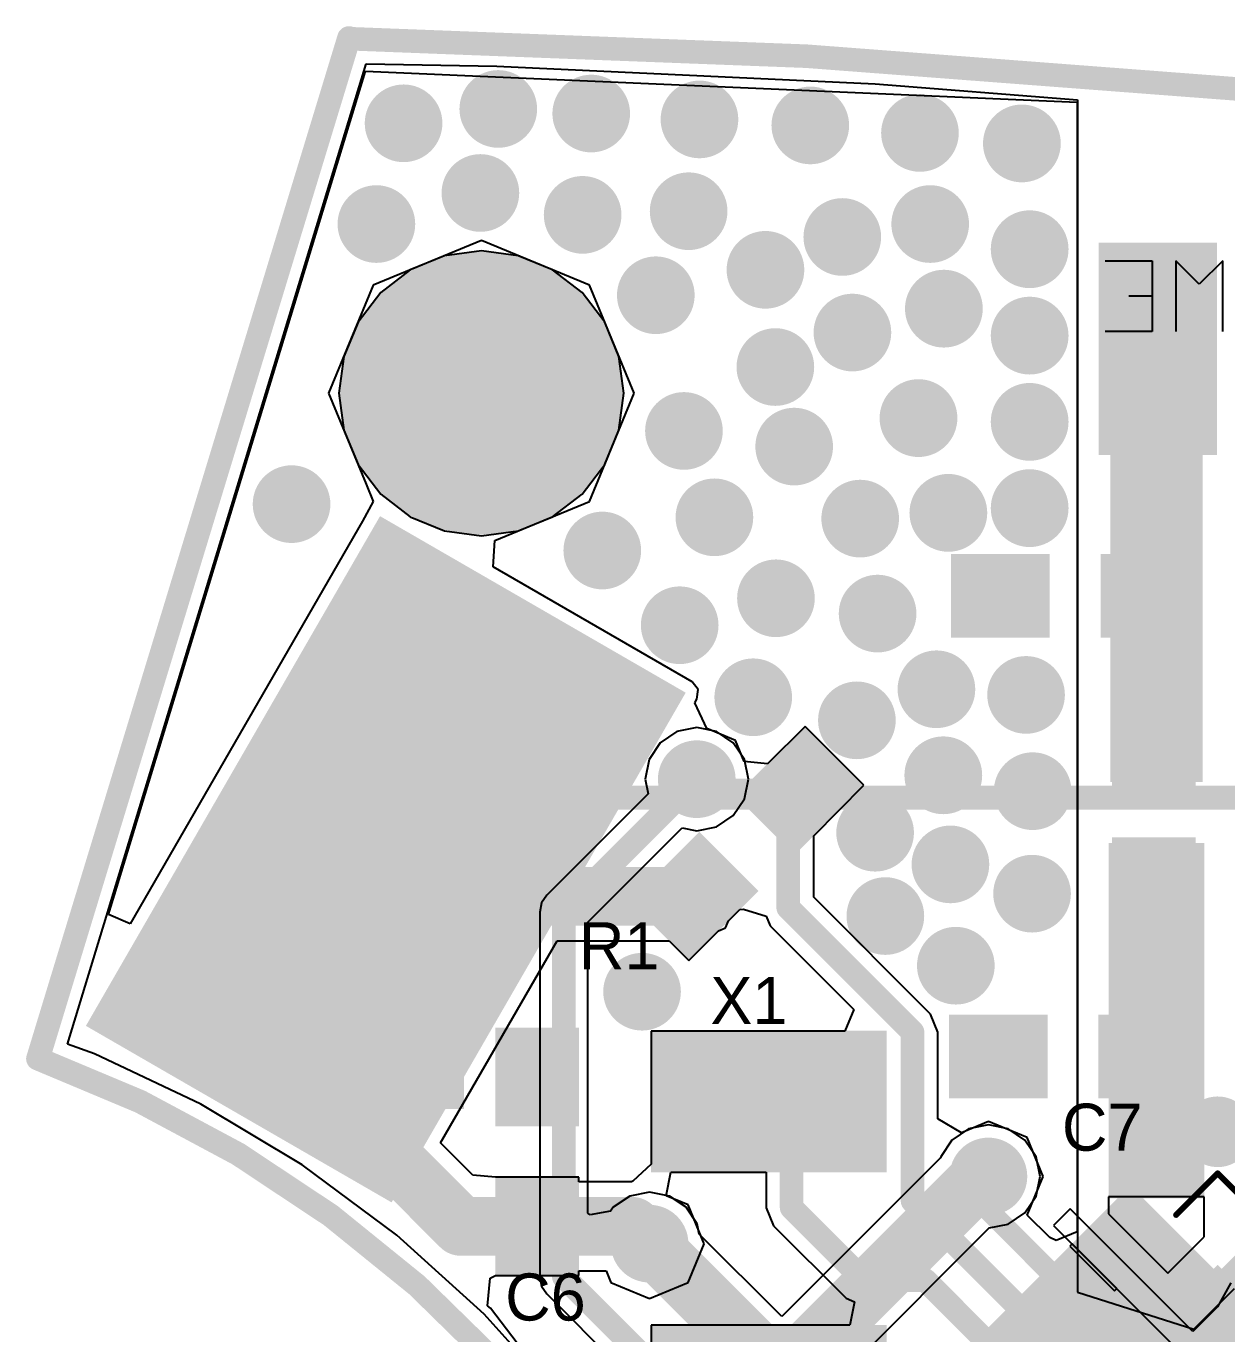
# Model space of a CAD drawing. Header units: millimetres. Extents: x 62 to 98, y 34 to 139.
# Drawn here: x 64.09 to 74.29, y 52.58 to 63.69 of the extents above; entities that cross this region are included whole.
import ezdxf

# ---------------------------------------------------------------- set-up
doc = ezdxf.new("R2010")
doc.units = ezdxf.units.MM
for name, color, linetype in [('BottomLayer', 5, 'Continuous'), ('BottomOverlay', 54, 'Continuous'), ('BottomSolder', 6, 'Continuous'), ('KeepOutLayer', 6, 'Continuous'), ('Mechanical16', 56, 'Continuous'), ('MultiLayer', 9, 'Continuous'), ('TopLayer', 1, 'Continuous'), ('TopOverlay', 2, 'Continuous'), ('TopPaste', 8, 'Continuous'), ('TopSolder', 216, 'Continuous'), ('ViaHoleLayer', 16, 'Continuous')]:
    doc.layers.add(name, color=color, linetype=linetype)

# ---------------------------------------------------------------- blocks, each defined once
blk = doc.blocks.new('C_______CM7V_T1A_4')
at = {"layer": 'TopLayer'}
for points in [[(-1.75, -0.9), (-0.75, -0.9), (-1.75, 0.9), (-0.75, 0.9)], [(0.75, -0.9), (1.75, -0.9), (0.75, 0.9), (1.75, 0.9)]]:
    blk.add_solid(points, dxfattribs=at)
at = {"layer": 'TopPaste'}
for points in [[(-1.75, -0.9), (-0.75, -0.9), (-1.75, 0.9), (-0.75, 0.9)], [(0.75, -0.9), (1.75, -0.9), (0.75, 0.9), (1.75, 0.9)]]:
    blk.add_solid(points, dxfattribs=at)
at = {"layer": 'TopSolder'}
for points in [[(-1.852, -1.002), (-0.648, -1.002), (-1.852, 1.001), (-0.648, 1.001)], [(0.648, -1.002), (1.852, -1.002), (0.648, 1.001), (1.852, 1.001)]]:
    blk.add_solid(points, dxfattribs=at)
blk = doc.blocks.new('0402_5')
at = {"layer": 'TopLayer'}
for points in [[(-0.9525, -0.254), (-0.3175, -0.254), (-0.9525, 0.254), (-0.3175, 0.254)], [(0.3175, -0.254), (0.9525, -0.254), (0.3175, 0.254), (0.9525, 0.254)]]:
    blk.add_solid(points, dxfattribs=at)
at = {"layer": 'TopPaste'}
for points in [[(-0.9525, -0.254), (-0.3175, -0.254), (-0.9525, 0.254), (-0.3175, 0.254)], [(0.3175, -0.254), (0.9525, -0.254), (0.3175, 0.254), (0.9525, 0.254)]]:
    blk.add_solid(points, dxfattribs=at)
at = {"layer": 'TopSolder'}
for points in [[(-1.0541, -0.3556), (-0.2159, -0.3556), (-1.0541, 0.3556), (-0.2159, 0.3556)], [(0.2159, -0.3556), (1.0541, -0.3556), (0.2159, 0.3556), (1.0541, 0.3556)]]:
    blk.add_solid(points, dxfattribs=at)
blk = doc.blocks.new('0402_6')
at = {"layer": 'TopLayer'}
for points in [[(-0.9525, -0.254), (-0.3175, -0.254), (-0.9525, 0.254), (-0.3175, 0.254)], [(0.3175, -0.254), (0.9525, -0.254), (0.3175, 0.254), (0.9525, 0.254)]]:
    blk.add_solid(points, dxfattribs=at)
at = {"layer": 'TopPaste'}
for points in [[(-0.9525, -0.254), (-0.3175, -0.254), (-0.9525, 0.254), (-0.3175, 0.254)], [(0.3175, -0.254), (0.9525, -0.254), (0.3175, 0.254), (0.9525, 0.254)]]:
    blk.add_solid(points, dxfattribs=at)
at = {"layer": 'TopSolder'}
for points in [[(-1.0541, -0.3556), (-0.2159, -0.3556), (-1.0541, 0.3556), (-0.2159, 0.3556)], [(0.2159, -0.3556), (1.0541, -0.3556), (0.2159, 0.3556), (1.0541, 0.3556)]]:
    blk.add_solid(points, dxfattribs=at)
blk = doc.blocks.new('0402_9')
at = {"layer": 'TopLayer'}
for points in [[(-0.9525, -0.254), (-0.3175, -0.254), (-0.9525, 0.254), (-0.3175, 0.254)], [(0.3175, -0.254), (0.9525, -0.254), (0.3175, 0.254), (0.9525, 0.254)]]:
    blk.add_solid(points, dxfattribs=at)
at = {"layer": 'TopPaste'}
for points in [[(-0.9525, -0.254), (-0.3175, -0.254), (-0.9525, 0.254), (-0.3175, 0.254)], [(0.3175, -0.254), (0.9525, -0.254), (0.3175, 0.254), (0.9525, 0.254)]]:
    blk.add_solid(points, dxfattribs=at)
at = {"layer": 'TopSolder'}
for points in [[(-1.0541, -0.3556), (-0.2159, -0.3556), (-1.0541, 0.3556), (-0.2159, 0.3556)], [(0.2159, -0.3556), (1.0541, -0.3556), (0.2159, 0.3556), (1.0541, 0.3556)]]:
    blk.add_solid(points, dxfattribs=at)
blk = doc.blocks.new('EM9304V01_QFN28_4X4_15')
at = {"layer": 'TopLayer'}
for points in [[(-1.3, 1.55), (-1.1, 1.55), (-1.3, 2.35), (-1.1, 2.35)], [(-0.9, 1.55), (-0.7, 1.55), (-0.9, 2.35), (-0.7, 2.35)], [(-0.515, 1.55), (-0.285, 1.55), (-0.515, 2.35), (-0.285, 2.35)], [(-0.1, 1.55), (0.1, 1.55), (-0.1, 2.35), (0.1, 2.35)], [(0.3, 1.55), (0.5, 1.55), (0.3, 2.35), (0.5, 2.35)], [(0.7, 1.55), (0.9, 1.55), (0.7, 2.35), (0.9, 2.35)], [(1.1, 1.55), (1.3, 1.55), (1.1, 2.35), (1.3, 2.35)], [(-1.55, 1.1), (-1.55, 1.3), (-2.35, 1.1), (-2.35, 1.3)], [(2.35, 1.1), (2.35, 1.3), (1.55, 1.1), (1.55, 1.3)], [(-1.2, -1.2), (1.2, -1.2), (-1.2, 1.2), (1.2, 1.2)], [(-1.55, 0.7), (-1.55, 0.9), (-2.35, 0.7), (-2.35, 0.9)], [(2.35, 0.7), (2.35, 0.9), (1.55, 0.7), (1.55, 0.9)], [(-1.55, 0.3), (-1.55, 0.5), (-2.35, 0.3), (-2.35, 0.5)], [(2.35, 0.3), (2.35, 0.5), (1.55, 0.3), (1.55, 0.5)], [(-1.55, -0.1), (-1.55, 0.1), (-2.35, -0.1), (-2.35, 0.1)], [(2.35, -0.1), (2.35, 0.1), (1.55, -0.1), (1.55, 0.1)], [(-1.55, -0.5), (-1.55, -0.3), (-2.35, -0.5), (-2.35, -0.3)], [(2.35, -0.515), (2.35, -0.285), (1.55, -0.515), (1.55, -0.285)], [(-1.55, -0.9), (-1.55, -0.7), (-2.35, -0.9), (-2.35, -0.7)], [(2.35, -0.9), (2.35, -0.7), (1.55, -0.9), (1.55, -0.7)], [(-1.55, -1.3), (-1.55, -1.1), (-2.35, -1.3), (-2.35, -1.1)], [(2.35, -1.3), (2.35, -1.1), (1.55, -1.3), (1.55, -1.1)], [(-1.3, -2.35), (-1.1, -2.35), (-1.3, -1.55), (-1.1, -1.55)], [(-0.9, -2.35), (-0.7, -2.35), (-0.9, -1.55), (-0.7, -1.55)], [(-0.5, -2.35), (-0.3, -2.35), (-0.5, -1.55), (-0.3, -1.55)], [(-0.1, -2.35), (0.1, -2.35), (-0.1, -1.55), (0.1, -1.55)], [(0.3, -2.35), (0.5, -2.35), (0.3, -1.55), (0.5, -1.55)], [(0.7, -2.35), (0.9, -2.35), (0.7, -1.55), (0.9, -1.55)], [(1.1, -2.35), (1.3, -2.35), (1.1, -1.55), (1.3, -1.55)]]:
    blk.add_solid(points, dxfattribs=at)
at = {"layer": 'TopOverlay'}
for points, const_width in [([(-2.2, 2.25, 1), (-2.3, 2.25, 1)], 0.5), ([(-2.425, 2.25, 1), (-2.175, 2.25, 1)], 0.25), ([(-2.325, 2.25, 1), (-2.075, 2.25, 1)], 0.25), ([(-2.013, 2, 1), (-1.988, 2, 1)], 0.025), ([(-2.013, 2, 1), (-1.988, 2, 1)], 0.025), ([(-1.513, 2, 1), (-1.488, 2, 1)], 0.025), ([(1.488, 2, 1), (1.513, 2, 1)], 0.025), ([(1.988, 2, 1), (2.013, 2, 1)], 0.025), ([(1.988, 2, 1), (2.013, 2, 1)], 0.025), ([(-2.013, 1.5, 1), (-1.988, 1.5, 1)], 0.025), ([(1.988, 1.5, 1), (2.013, 1.5, 1)], 0.025), ([(-2.012, -1.5, 1), (-1.987, -1.5, 1)], 0.025), ([(1.988, -1.5, 1), (2.013, -1.5, 1)], 0.025), ([(-2.012, -2, 1), (-1.987, -2, 1)], 0.025), ([(-2.012, -2, 1), (-1.987, -2, 1)], 0.025), ([(-1.513, -2, 1), (-1.488, -2, 1)], 0.025), ([(1.488, -2, 1), (1.513, -2, 1)], 0.025), ([(1.988, -2, 1), (2.013, -2, 1)], 0.025), ([(1.988, -2, 1), (2.013, -2, 1)], 0.025)]:
    blk.add_lwpolyline(points, format="xyb", close=True, dxfattribs=dict(at, const_width=const_width))
at = {"layer": 'TopOverlay', "const_width": 0.05}
for points in [[(-2, 1.5), (-2, 2)], [(-2, 2), (-1.5, 2)], [(1.5, 2), (2, 2)], [(2, 1.5), (2, 2)], [(-2, -2), (-2, -1.5)], [(2, -2), (2, -1.5)], [(-2, -2), (-1.5, -2)], [(1.5, -2), (2, -2)]]:
    blk.add_lwpolyline(points, dxfattribs=at)
at = {"layer": 'TopPaste'}
for points in [[(-1.3, 1.55), (-1.1, 1.55), (-1.3, 2.35), (-1.1, 2.35)], [(-0.9, 1.55), (-0.7, 1.55), (-0.9, 2.35), (-0.7, 2.35)], [(-0.515, 1.55), (-0.285, 1.55), (-0.515, 2.35), (-0.285, 2.35)], [(-0.1, 1.55), (0.1, 1.55), (-0.1, 2.35), (0.1, 2.35)], [(0.3, 1.55), (0.5, 1.55), (0.3, 2.35), (0.5, 2.35)], [(0.7, 1.55), (0.9, 1.55), (0.7, 2.35), (0.9, 2.35)], [(1.1, 1.55), (1.3, 1.55), (1.1, 2.35), (1.3, 2.35)], [(-1.55, 1.1), (-1.55, 1.3), (-2.35, 1.1), (-2.35, 1.3)], [(2.35, 1.1), (2.35, 1.3), (1.55, 1.1), (1.55, 1.3)], [(-1.2, -1.2), (1.2, -1.2), (-1.2, 1.2), (1.2, 1.2)], [(-1.55, 0.7), (-1.55, 0.9), (-2.35, 0.7), (-2.35, 0.9)], [(2.35, 0.7), (2.35, 0.9), (1.55, 0.7), (1.55, 0.9)], [(-1.55, 0.3), (-1.55, 0.5), (-2.35, 0.3), (-2.35, 0.5)], [(2.35, 0.3), (2.35, 0.5), (1.55, 0.3), (1.55, 0.5)], [(-1.55, -0.1), (-1.55, 0.1), (-2.35, -0.1), (-2.35, 0.1)], [(2.35, -0.1), (2.35, 0.1), (1.55, -0.1), (1.55, 0.1)], [(-1.55, -0.5), (-1.55, -0.3), (-2.35, -0.5), (-2.35, -0.3)], [(2.35, -0.515), (2.35, -0.285), (1.55, -0.515), (1.55, -0.285)], [(-1.55, -0.9), (-1.55, -0.7), (-2.35, -0.9), (-2.35, -0.7)], [(2.35, -0.9), (2.35, -0.7), (1.55, -0.9), (1.55, -0.7)], [(-1.55, -1.3), (-1.55, -1.1), (-2.35, -1.3), (-2.35, -1.1)], [(2.35, -1.3), (2.35, -1.1), (1.55, -1.3), (1.55, -1.1)], [(-1.3, -2.35), (-1.1, -2.35), (-1.3, -1.55), (-1.1, -1.55)], [(-0.9, -2.35), (-0.7, -2.35), (-0.9, -1.55), (-0.7, -1.55)], [(-0.5, -2.35), (-0.3, -2.35), (-0.5, -1.55), (-0.3, -1.55)], [(-0.1, -2.35), (0.1, -2.35), (-0.1, -1.55), (0.1, -1.55)], [(0.3, -2.35), (0.5, -2.35), (0.3, -1.55), (0.5, -1.55)], [(0.7, -2.35), (0.9, -2.35), (0.7, -1.55), (0.9, -1.55)], [(1.1, -2.35), (1.3, -2.35), (1.1, -1.55), (1.3, -1.55)]]:
    blk.add_solid(points, dxfattribs=at)
at = {"layer": 'TopSolder'}
for points in [[(-1.402, 1.448), (-0.998, 1.448), (-1.402, 2.452), (-0.998, 2.452)], [(-1.002, 1.448), (-0.598, 1.448), (-1.002, 2.452), (-0.598, 2.452)], [(-0.617, 1.448), (-0.183, 1.448), (-0.617, 2.452), (-0.183, 2.452)], [(-0.202, 1.448), (0.202, 1.448), (-0.202, 2.452), (0.202, 2.452)], [(0.198, 1.448), (0.602, 1.448), (0.198, 2.452), (0.602, 2.452)], [(0.598, 1.448), (1.002, 1.448), (0.598, 2.452), (1.002, 2.452)], [(0.998, 1.448), (1.402, 1.448), (0.998, 2.452), (1.402, 2.452)], [(-1.45, -1.45), (1.45, -1.45), (-1.45, 1.45), (1.45, 1.45)], [(-1.448, 0.998), (-1.448, 1.402), (-2.452, 0.998), (-2.452, 1.402)], [(2.452, 0.998), (2.452, 1.402), (1.448, 0.998), (1.448, 1.402)], [(-1.302, -1.302), (1.302, -1.302), (-1.302, 1.302), (1.302, 1.302)], [(-1.448, 0.598), (-1.448, 1.002), (-2.452, 0.598), (-2.452, 1.002)], [(2.452, 0.598), (2.452, 1.002), (1.448, 0.598), (1.448, 1.002)], [(-1.448, 0.198), (-1.448, 0.602), (-2.452, 0.198), (-2.452, 0.602)], [(2.452, 0.198), (2.452, 0.602), (1.448, 0.198), (1.448, 0.602)], [(-1.448, -0.202), (-1.448, 0.202), (-2.452, -0.202), (-2.452, 0.202)], [(2.452, -0.202), (2.452, 0.202), (1.448, -0.202), (1.448, 0.202)], [(-1.448, -0.602), (-1.448, -0.198), (-2.452, -0.602), (-2.452, -0.198)], [(2.452, -0.617), (2.452, -0.183), (1.448, -0.617), (1.448, -0.183)], [(-1.448, -1.002), (-1.448, -0.598), (-2.452, -1.002), (-2.452, -0.598)], [(2.452, -1.002), (2.452, -0.598), (1.448, -1.002), (1.448, -0.598)], [(-1.448, -1.402), (-1.448, -0.998), (-2.452, -1.402), (-2.452, -0.998)], [(2.452, -1.402), (2.452, -0.998), (1.448, -1.402), (1.448, -0.998)], [(-1.402, -2.452), (-0.998, -2.452), (-1.402, -1.448), (-0.998, -1.448)], [(-1.002, -2.452), (-0.598, -2.452), (-1.002, -1.448), (-0.598, -1.448)], [(-0.602, -2.452), (-0.198, -2.452), (-0.602, -1.448), (-0.198, -1.448)], [(-0.202, -2.452), (0.202, -2.452), (-0.202, -1.448), (0.202, -1.448)], [(0.198, -2.452), (0.602, -2.452), (0.198, -1.448), (0.602, -1.448)], [(0.598, -2.452), (1.002, -2.452), (0.598, -1.448), (1.002, -1.448)], [(0.998, -2.452), (1.402, -2.452), (0.998, -1.448), (1.402, -1.448)]]:
    blk.add_solid(points, dxfattribs=at)
blk = doc.blocks.new('0402_21')
at = {"layer": 'TopLayer'}
for points in [[(-0.9525, -0.254), (-0.3175, -0.254), (-0.9525, 0.254), (-0.3175, 0.254)], [(0.3175, -0.254), (0.9525, -0.254), (0.3175, 0.254), (0.9525, 0.254)]]:
    blk.add_solid(points, dxfattribs=at)
at = {"layer": 'TopPaste'}
for points in [[(-0.9525, -0.254), (-0.3175, -0.254), (-0.9525, 0.254), (-0.3175, 0.254)], [(0.3175, -0.254), (0.9525, -0.254), (0.3175, 0.254), (0.9525, 0.254)]]:
    blk.add_solid(points, dxfattribs=at)
at = {"layer": 'TopSolder'}
for points in [[(-1.0541, -0.3556), (-0.2159, -0.3556), (-1.0541, 0.3556), (-0.2159, 0.3556)], [(0.2159, -0.3556), (1.0541, -0.3556), (0.2159, 0.3556), (1.0541, 0.3556)]]:
    blk.add_solid(points, dxfattribs=at)
blk = doc.blocks.new('0402_24')
at = {"layer": 'TopLayer'}
for points in [[(-0.9525, -0.254), (-0.3175, -0.254), (-0.9525, 0.254), (-0.3175, 0.254)], [(0.3175, -0.254), (0.9525, -0.254), (0.3175, 0.254), (0.9525, 0.254)]]:
    blk.add_solid(points, dxfattribs=at)
at = {"layer": 'TopPaste'}
for points in [[(-0.9525, -0.254), (-0.3175, -0.254), (-0.9525, 0.254), (-0.3175, 0.254)], [(0.3175, -0.254), (0.9525, -0.254), (0.3175, 0.254), (0.9525, 0.254)]]:
    blk.add_solid(points, dxfattribs=at)
at = {"layer": 'TopSolder'}
for points in [[(-1.0541, -0.3556), (-0.2159, -0.3556), (-1.0541, 0.3556), (-0.2159, 0.3556)], [(0.2159, -0.3556), (1.0541, -0.3556), (0.2159, 0.3556), (1.0541, 0.3556)]]:
    blk.add_solid(points, dxfattribs=at)
blk = doc.blocks.new('AMCA31_26')
at = {"layer": 'TopLayer'}
for points in [[(0.8, 2.102), (-0.8, 2.102), (0.8, 1.302), (-0.8, 1.302)], [(0.8, -1.3), (-0.8, -1.3), (0.8, -2.1), (-0.8, -2.1)]]:
    blk.add_solid(points, dxfattribs=at)
at = {"layer": 'TopPaste'}
for points in [[(0.8, 2.102), (-0.8, 2.102), (0.8, 1.302), (-0.8, 1.302)], [(0.8, -1.3), (-0.8, -1.3), (0.8, -2.1), (-0.8, -2.1)]]:
    blk.add_solid(points, dxfattribs=at)
at = {"layer": 'TopSolder'}
for points in [[(0.902, 2.203), (-0.902, 2.203), (0.902, 1.2), (-0.902, 1.2)], [(0.902, -1.198), (-0.902, -1.198), (0.902, -2.202), (-0.902, -2.202)]]:
    blk.add_solid(points, dxfattribs=at)

msp = doc.modelspace()

# ---------------------------------------------------------------- linework, layer by layer
at = {"layer": 'BottomLayer'}
for p, q in [((64.44, 55.04), (66.979, 63.369)), ((66.979, 63.369), (68.09, 63.351)), ((68.09, 63.351), (71.305, 63.2)), ((71.305, 63.2), (73.026, 63.064)), ((73.026, 63.064), (73.026, 61.275)), ((67.958, 61.781), (67.645, 61.74)), ((68.272, 61.74), (67.958, 61.781)), ((67.645, 61.74), (67.353, 61.619)), ((68.564, 61.619), (68.272, 61.74)), ((67.353, 61.619), (67.103, 61.427)), ((68.814, 61.427), (68.564, 61.619)), ((67.103, 61.427), (66.91, 61.176)), ((69.007, 61.176), (68.814, 61.427)), ((73.026, 61.275), (73.026, 60.143)), ((66.91, 61.176), (66.789, 60.884)), ((69.128, 60.884), (69.007, 61.176)), ((66.789, 60.884), (66.748, 60.571)), ((69.169, 60.571), (69.128, 60.884)), ((66.748, 60.571), (66.789, 60.257)), ((69.128, 60.257), (69.169, 60.571)), ((66.789, 60.257), (66.91, 59.966)), ((69.007, 59.966), (69.128, 60.257)), ((73.026, 60.143), (73.026, 59.071)), ((66.91, 59.966), (67.103, 59.715)), ((68.814, 59.715), (69.007, 59.966)), ((67.103, 59.715), (67.353, 59.522)), ((68.564, 59.522), (68.814, 59.715)), ((67.353, 59.522), (67.645, 59.402)), ((68.272, 59.402), (68.564, 59.522)), ((67.645, 59.402), (67.958, 59.36)), ((67.958, 59.36), (68.272, 59.402)), ((73.026, 59.071), (73.026, 58.525)), ((73.026, 58.525), (73.026, 56.983)), ((69.621, 57.697), (69.479, 57.602)), ((69.789, 57.731), (69.621, 57.697)), ((69.957, 57.697), (69.789, 57.731)), ((70.099, 57.602), (69.957, 57.697)), ((69.479, 57.602), (69.384, 57.46)), ((70.194, 57.46), (70.099, 57.602)), ((69.384, 57.46), (69.35, 57.292)), ((70.228, 57.292), (70.194, 57.46)), ((69.35, 57.292), (69.375, 57.167)), ((70.194, 57.124), (70.228, 57.292)), ((69.375, 57.167), (68.514, 56.306)), ((70.099, 56.982), (70.194, 57.124)), ((69.957, 56.887), (70.099, 56.982)), ((73.026, 56.983), (73.026, 56.224)), ((68.863, 56.077), (69.664, 56.878)), ((69.664, 56.878), (69.789, 56.853)), ((69.789, 56.853), (69.957, 56.887)), ((68.47, 56.24), (68.455, 56.162)), ((68.514, 56.306), (68.47, 56.24)), ((68.455, 56.162), (68.455, 53.063)), ((73.026, 56.224), (73.026, 55.459)), ((68.863, 53.603), (68.863, 56.077)), ((73.026, 55.459), (73.026, 54.428)), ((64.669, 54.958), (64.44, 55.04)), ((65.575, 54.53), (64.669, 54.958)), ((66.434, 54.015), (65.575, 54.53)), ((72.268, 54.355), (72.1, 54.321)), ((72.436, 54.321), (72.268, 54.355)), ((73.026, 54.428), (73.026, 52.934)), ((71.958, 54.226), (71.863, 54.084)), ((72.1, 54.321), (71.958, 54.226)), ((72.578, 54.226), (72.436, 54.321)), ((72.673, 54.084), (72.578, 54.226)), ((67.239, 53.418), (66.434, 54.015)), ((71.861, 54.075), (70.512, 52.726)), ((71.863, 54.084), (71.861, 54.075)), ((72.707, 53.916), (72.673, 54.084)), ((72.673, 53.748), (72.707, 53.916)), ((69.388, 53.783), (69.22, 53.75)), ((69.556, 53.75), (69.388, 53.783)), ((69.22, 53.75), (69.078, 53.655)), ((69.698, 53.655), (69.556, 53.75)), ((72.578, 53.606), (72.673, 53.748)), ((68.883, 53.589), (68.863, 53.603)), ((69.056, 53.622), (68.883, 53.589)), ((69.078, 53.655), (69.056, 53.622)), ((69.793, 53.513), (69.698, 53.655)), ((72.436, 53.511), (72.578, 53.606)), ((69.81, 53.427), (69.793, 53.513)), ((71.016, 52.221), (72.274, 53.479)), ((72.274, 53.479), (72.436, 53.511)), ((67.982, 52.745), (67.239, 53.418)), ((70.512, 52.726), (69.81, 53.427)), ((68.455, 53.063), (68.47, 52.985)), ((68.47, 52.985), (68.514, 52.919)), ((68.514, 52.919), (70.25, 51.183)), ((73.026, 52.934), (74.013, 52.618)), ((74.013, 52.618), (74.359, 52.964)), ((68.655, 52.002), (67.982, 52.745))]:
    msp.add_line(p, q, dxfattribs=at)
for points, const_width in [([(67.937, 62.987, 1), (68.267, 62.987, 1)], 0.33), ([(68.727, 62.948, 1), (69.057, 62.948, 1)], 0.33), ([(69.647, 62.898, 1), (69.977, 62.898, 1)], 0.33), ([(67.132, 62.865, 1), (67.462, 62.865, 1)], 0.33), ([(70.589, 62.847, 1), (70.919, 62.847, 1)], 0.33), ([(71.521, 62.783, 1), (71.851, 62.783, 1)], 0.33), ([(72.387, 62.694, 1), (72.718, 62.694, 1)], 0.33), ([(67.785, 62.273, 1), (68.115, 62.273, 1)], 0.33), ([(69.555, 62.118, 1), (69.885, 62.118, 1)], 0.33), ([(66.901, 62.009, 1), (67.231, 62.009, 1)], 0.33), ([(68.654, 62.087, 1), (68.984, 62.087, 1)], 0.33), ([(71.608, 62.009, 1), (71.938, 62.009, 1)], 0.33), ([(70.861, 61.899, 1), (71.191, 61.899, 1)], 0.33), ([(72.453, 61.795, 1), (72.784, 61.795, 1)], 0.33), ([(70.208, 61.62, 1), (70.538, 61.62, 1)], 0.33), ([(67.408, 60.571, 1), (68.508, 60.571, 1)], 1.1), ([(69.276, 61.404, 1), (69.606, 61.404, 1)], 0.33), ([(71.724, 61.29, 1), (72.055, 61.29, 1)], 0.33), ([(70.947, 61.087, 1), (71.277, 61.087, 1)], 0.33), ([(72.453, 61.061, 1), (72.784, 61.061, 1)], 0.33), ([(70.292, 60.794, 1), (70.622, 60.794, 1)], 0.33), ([(71.508, 60.36, 1), (71.839, 60.36, 1)], 0.33), ([(69.515, 60.251, 1), (69.845, 60.251, 1)], 0.33), ([(72.453, 60.328, 1), (72.784, 60.328, 1)], 0.33), ([(70.452, 60.118, 1), (70.782, 60.118, 1)], 0.33), ([(66.18, 59.629, 1), (66.51, 59.629, 1)], 0.33), ([(72.453, 59.595, 1), (72.784, 59.595, 1)], 0.33), ([(69.774, 59.517, 1), (70.104, 59.517, 1)], 0.33), ([(71.013, 59.506, 1), (71.343, 59.506, 1)], 0.33), ([(71.762, 59.555, 1), (72.093, 59.555, 1)], 0.33), ([(68.821, 59.235, 1), (69.151, 59.235, 1)], 0.33), ([(70.297, 58.829, 1), (70.627, 58.829, 1)], 0.33), ([(71.161, 58.699, 1), (71.491, 58.699, 1)], 0.33), ([(69.479, 58.6, 1), (69.809, 58.6, 1)], 0.33), ([(71.661, 58.056, 1), (71.991, 58.056, 1)], 0.33), ([(72.423, 58.008, 1), (72.753, 58.008, 1)], 0.33), ([(70.104, 57.988, 1), (70.434, 57.988, 1)], 0.33), ([(70.985, 57.792, 1), (71.315, 57.792, 1)], 0.33), ([(69.624, 57.292, 1), (69.954, 57.292, 1)], 0.33), ([(71.719, 57.325, 1), (72.05, 57.325, 1)], 0.33), ([(72.479, 57.19, 1), (72.809, 57.19, 1)], 0.33), ([(69.739, 57.292, 1), (69.839, 57.292, 1)], 0.1), ([(71.14, 56.837, 1), (71.47, 56.837, 1)], 0.33), ([(71.78, 56.568, 1), (72.11, 56.568, 1)], 0.33), ([(72.474, 56.319, 1), (72.804, 56.319, 1)], 0.33), ([(71.227, 56.129, 1), (71.557, 56.129, 1)], 0.33), ([(68.609, 56.162, 1), (68.709, 56.162, 1)], 0.1), ([(68.609, 56.162, 1), (68.709, 56.162, 1)], 0.1), ([(71.826, 55.707, 1), (72.156, 55.707, 1)], 0.33), ([(69.159, 55.486, 1), (69.489, 55.486, 1)], 0.33), ([(72.103, 53.916, 1), (72.433, 53.916, 1)], 0.33), ([(72.082, 53.916, 1), (72.332, 53.916, 1)], 0.25), ([(72.082, 53.916, 1), (72.332, 53.916, 1)], 0.25), ([(72.143, 53.916, 1), (72.393, 53.916, 1)], 0.25), ([(69.223, 53.345, 1), (69.553, 53.345, 1)], 0.33), ([(69.263, 53.345, 1), (69.513, 53.345, 1)], 0.25), ([(68.609, 53.063, 1), (68.709, 53.063, 1)], 0.1), ([(68.609, 53.063, 1), (68.709, 53.063, 1)], 0.1)]:
    msp.add_lwpolyline(points, format="xyb", close=True, dxfattribs=dict(at, const_width=const_width))
for points, const_width in [([(68.659, 56.162), (69.789, 57.292)], 0.2), ([(68.659, 53.063), (68.659, 56.162)], 0.2), ([(70.522, 52.231), (72.207, 53.916)], 0.5), ([(72.207, 53.916), (72.268, 53.916)], 0.5), ([(69.388, 53.345), (70.501, 52.231)], 0.5), ([(68.659, 53.063), (70.454, 51.267)], 0.2)]:
    msp.add_lwpolyline(points, dxfattribs=dict(at, const_width=const_width))
at = {"layer": 'BottomOverlay'}
for p, q in [((73.261, 61.697), (73.661, 61.697)), ((73.661, 61.697), (73.661, 61.097)), ((74.06, 61.497), (73.861, 61.697)), ((73.861, 61.697), (73.861, 61.097)), ((74.26, 61.697), (74.06, 61.497)), ((74.26, 61.097), (74.26, 61.697)), ((73.661, 61.397), (73.461, 61.397)), ((73.661, 61.097), (73.261, 61.097))]:
    msp.add_line(p, q, dxfattribs=at)
at = {"layer": 'BottomSolder', "const_width": 1.202}
msp.add_lwpolyline([(67.358, 60.571, 1), (68.559, 60.571, 1)], format="xyb", close=True, dxfattribs=at)
at = {"layer": 'KeepOutLayer', "const_width": 0.2}
msp.add_lwpolyline([(64.191, 54.922), (66.833, 63.59)], dxfattribs=at)
at = {"layer": 'KeepOutLayer', "const_width": 0.1}
for points in [[(66.783, 63.59, 1), (66.883, 63.59, 1)], [(66.809, 63.583, 1), (66.909, 63.583, 1)], [(64.139, 54.917, 1), (64.239, 54.917, 1)], [(64.141, 54.922, 1), (64.241, 54.922, 1)]]:
    msp.add_lwpolyline(points, format="xyb", close=True, dxfattribs=at)
at = {"layer": 'KeepOutLayer', "const_width": 0.2}
for points in [[(66.859, 63.583, -0.028269), (78.425, 62.703)], [(64.189, 54.917, -0.571663), (67.312, 37.968)]]:
    msp.add_lwpolyline(points, format="xyb", dxfattribs=at)
at = {"layer": 'Mechanical16', "const_width": 0.203}
msp.add_lwpolyline([(68.426, 57.134), (77.824, 57.134)], dxfattribs=at)
at = {"layer": 'Mechanical16', "const_width": 0.102}
msp.add_lwpolyline([(68.375, 57.134, 1), (68.477, 57.134, 1)], format="xyb", close=True, dxfattribs=at)
at = {"layer": 'MultiLayer'}
for points, const_width in [([(67.937, 62.987, 1), (68.267, 62.987, 1)], 0.33), ([(68.727, 62.948, 1), (69.057, 62.948, 1)], 0.33), ([(69.647, 62.898, 1), (69.977, 62.898, 1)], 0.33), ([(67.132, 62.865, 1), (67.462, 62.865, 1)], 0.33), ([(70.589, 62.847, 1), (70.919, 62.847, 1)], 0.33), ([(71.521, 62.783, 1), (71.851, 62.783, 1)], 0.33), ([(72.387, 62.694, 1), (72.718, 62.694, 1)], 0.33), ([(67.785, 62.273, 1), (68.115, 62.273, 1)], 0.33), ([(69.555, 62.118, 1), (69.885, 62.118, 1)], 0.33), ([(66.901, 62.009, 1), (67.231, 62.009, 1)], 0.33), ([(68.654, 62.087, 1), (68.984, 62.087, 1)], 0.33), ([(71.608, 62.009, 1), (71.938, 62.009, 1)], 0.33), ([(70.861, 61.899, 1), (71.191, 61.899, 1)], 0.33), ([(72.453, 61.795, 1), (72.784, 61.795, 1)], 0.33), ([(70.208, 61.62, 1), (70.538, 61.62, 1)], 0.33), ([(67.408, 60.571, 1), (68.508, 60.571, 1)], 1.1), ([(69.276, 61.404, 1), (69.606, 61.404, 1)], 0.33), ([(71.724, 61.29, 1), (72.055, 61.29, 1)], 0.33), ([(70.947, 61.087, 1), (71.277, 61.087, 1)], 0.33), ([(72.453, 61.061, 1), (72.784, 61.061, 1)], 0.33), ([(70.292, 60.794, 1), (70.622, 60.794, 1)], 0.33), ([(71.508, 60.36, 1), (71.839, 60.36, 1)], 0.33), ([(69.515, 60.251, 1), (69.845, 60.251, 1)], 0.33), ([(72.453, 60.328, 1), (72.784, 60.328, 1)], 0.33), ([(70.452, 60.118, 1), (70.782, 60.118, 1)], 0.33), ([(66.18, 59.629, 1), (66.51, 59.629, 1)], 0.33), ([(72.453, 59.595, 1), (72.784, 59.595, 1)], 0.33), ([(69.774, 59.517, 1), (70.104, 59.517, 1)], 0.33), ([(71.013, 59.506, 1), (71.343, 59.506, 1)], 0.33), ([(71.762, 59.555, 1), (72.093, 59.555, 1)], 0.33), ([(68.821, 59.235, 1), (69.151, 59.235, 1)], 0.33), ([(70.297, 58.829, 1), (70.627, 58.829, 1)], 0.33), ([(71.161, 58.699, 1), (71.491, 58.699, 1)], 0.33), ([(69.479, 58.6, 1), (69.809, 58.6, 1)], 0.33), ([(71.661, 58.056, 1), (71.991, 58.056, 1)], 0.33), ([(72.423, 58.008, 1), (72.753, 58.008, 1)], 0.33), ([(70.104, 57.988, 1), (70.434, 57.988, 1)], 0.33), ([(70.985, 57.792, 1), (71.315, 57.792, 1)], 0.33), ([(69.624, 57.292, 1), (69.954, 57.292, 1)], 0.33), ([(71.719, 57.325, 1), (72.05, 57.325, 1)], 0.33), ([(72.479, 57.19, 1), (72.809, 57.19, 1)], 0.33), ([(71.14, 56.837, 1), (71.47, 56.837, 1)], 0.33), ([(71.78, 56.568, 1), (72.11, 56.568, 1)], 0.33), ([(72.474, 56.319, 1), (72.804, 56.319, 1)], 0.33), ([(71.227, 56.129, 1), (71.557, 56.129, 1)], 0.33), ([(71.826, 55.707, 1), (72.156, 55.707, 1)], 0.33), ([(69.159, 55.486, 1), (69.489, 55.486, 1)], 0.33), ([(72.103, 53.916, 1), (72.433, 53.916, 1)], 0.33), ([(69.223, 53.345, 1), (69.553, 53.345, 1)], 0.33)]:
    msp.add_lwpolyline(points, format="xyb", close=True, dxfattribs=dict(at, const_width=const_width))
at = {"layer": 'TopLayer'}
for p, q in [((64.789, 56.143), (66.973, 63.308)), ((66.973, 63.308), (73.022, 63.044)), ((73.022, 63.044), (73.022, 61.252)), ((67.958, 61.87), (67.04, 61.489)), ((68.877, 61.489), (67.958, 61.87)), ((67.04, 61.489), (66.66, 60.571)), ((69.257, 60.571), (68.877, 61.489)), ((73.022, 61.252), (73.022, 60.119)), ((66.66, 60.571), (66.979, 59.798)), ((68.877, 59.652), (69.257, 60.571)), ((73.022, 60.119), (73.022, 59.047)), ((66.979, 59.798), (67.04, 59.652)), ((67.04, 59.652), (66.947, 59.484)), ((68.073, 59.319), (68.877, 59.652)), ((66.947, 59.484), (64.973, 56.063)), ((68.058, 59.097), (68.073, 59.319)), ((69.749, 58.12), (68.058, 59.097)), ((73.022, 59.047), (73.022, 58.501)), ((73.022, 58.501), (73.022, 56.959)), ((69.8, 58.055), (69.749, 58.12)), ((69.789, 57.972), (69.8, 58.055)), ((69.772, 57.942), (69.789, 57.972)), ((69.875, 57.722), (69.772, 57.942)), ((70.118, 57.621), (69.875, 57.722)), ((70.71, 57.74), (70.39, 57.421)), ((71.21, 57.24), (70.71, 57.74)), ((70.193, 57.441), (70.118, 57.621)), ((70.39, 57.421), (70.193, 57.441)), ((70.783, 56.812), (71.21, 57.24)), ((73.022, 56.959), (73.022, 56.2)), ((70.783, 56.289), (70.783, 56.812)), ((71.776, 55.296), (70.783, 56.289)), ((64.973, 56.063), (64.789, 56.143)), ((70.059, 56.089), (70.156, 56.185)), ((70.156, 56.185), (70.187, 56.188)), ((70.187, 56.188), (70.38, 56.127)), ((70.38, 56.127), (70.413, 56.047)), ((73.022, 56.2), (73.022, 55.435)), ((69.722, 55.751), (69.975, 56.004)), ((69.975, 56.004), (70.034, 56.029)), ((70.034, 56.029), (70.059, 56.089)), ((70.413, 56.047), (71.123, 55.336)), ((67.612, 54.201), (68.603, 55.918)), ((68.603, 55.918), (69.555, 55.918)), ((69.555, 55.918), (69.722, 55.751)), ((71.123, 55.336), (71.047, 55.152)), ((73.022, 55.435), (73.022, 54.404)), ((71.839, 55.143), (71.776, 55.296)), ((71.047, 55.152), (69.401, 55.152)), ((69.401, 55.152), (69.401, 54.021)), ((71.839, 54.407), (71.839, 55.143)), ((72.039, 54.287), (71.839, 54.407)), ((72.268, 54.382), (72.039, 54.287)), ((72.597, 54.246), (72.268, 54.382)), ((73.022, 54.404), (73.022, 53.447)), ((72.734, 53.916), (72.597, 54.246)), ((67.886, 53.927), (67.612, 54.201)), ((69.401, 54.021), (69.247, 53.877)), ((68.079, 53.91), (67.886, 53.927)), ((68.787, 53.91), (68.079, 53.91)), ((68.079, 53.91), (68.079, 53.91)), ((68.787, 53.871), (68.787, 53.91)), ((69.53, 53.752), (69.57, 53.952)), ((69.57, 53.952), (70.378, 53.952)), ((70.378, 53.952), (70.378, 53.651)), ((72.598, 53.588), (72.734, 53.916)), ((69.235, 53.871), (68.787, 53.871)), ((69.247, 53.877), (69.235, 53.871)), ((69.717, 53.674), (69.53, 53.752)), ((69.853, 53.345), (69.717, 53.674)), ((74.103, 53.743), (73.29, 53.743)), ((73.29, 53.743), (73.29, 53.598)), ((74.103, 53.403), (74.103, 53.743)), ((70.378, 53.651), (70.442, 53.498)), ((72.789, 53.397), (72.598, 53.588)), ((72.962, 53.642), (72.821, 53.5)), ((74.005, 52.599), (72.962, 53.642)), ((73.29, 53.598), (73.794, 53.094)), ((70.442, 53.498), (71.058, 52.881)), ((72.821, 53.5), (74.217, 52.105)), ((73.022, 53.447), (72.844, 53.373)), ((69.717, 53.015), (69.853, 53.345)), ((72.844, 53.373), (72.789, 53.397)), ((72.979, 53.343), (72.959, 53.324)), ((73.359, 52.964), (72.979, 53.343)), ((73.794, 53.094), (74.103, 53.403)), ((72.959, 53.324), (73.339, 52.944)), ((68.01, 52.818), (68.033, 53.052)), ((68.033, 53.052), (68.079, 53.075)), ((68.079, 53.075), (68.787, 53.075)), ((68.787, 53.075), (68.787, 53.113)), ((68.787, 53.113), (69.018, 53.113)), ((69.018, 53.113), (69.059, 53.015)), ((69.059, 53.015), (69.388, 52.879)), ((69.388, 52.879), (69.717, 53.015)), ((74.329, 53.012), (74.215, 52.808)), ((73.339, 52.944), (73.359, 52.964)), ((68.035, 52.798), (68.01, 52.818)), ((69.67, 50.668), (68.035, 52.798)), ((71.058, 52.881), (71.13, 52.852)), ((71.13, 52.852), (71.09, 52.652)), ((74.215, 52.808), (74.005, 52.599)), ((71.09, 52.652), (69.401, 52.652)), ((69.401, 52.652), (69.401, 51.452))]:
    msp.add_line(p, q, dxfattribs=at)
for points, const_width in [([(67.937, 62.987, 1), (68.267, 62.987, 1)], 0.33), ([(68.727, 62.948, 1), (69.057, 62.948, 1)], 0.33), ([(69.647, 62.898, 1), (69.977, 62.898, 1)], 0.33), ([(67.132, 62.865, 1), (67.462, 62.865, 1)], 0.33), ([(70.589, 62.847, 1), (70.919, 62.847, 1)], 0.33), ([(71.521, 62.783, 1), (71.851, 62.783, 1)], 0.33), ([(72.387, 62.694, 1), (72.718, 62.694, 1)], 0.33), ([(67.785, 62.273, 1), (68.115, 62.273, 1)], 0.33), ([(69.555, 62.118, 1), (69.885, 62.118, 1)], 0.33), ([(66.901, 62.009, 1), (67.231, 62.009, 1)], 0.33), ([(68.654, 62.087, 1), (68.984, 62.087, 1)], 0.33), ([(71.608, 62.009, 1), (71.938, 62.009, 1)], 0.33), ([(70.861, 61.899, 1), (71.191, 61.899, 1)], 0.33), ([(72.453, 61.795, 1), (72.784, 61.795, 1)], 0.33), ([(70.208, 61.62, 1), (70.538, 61.62, 1)], 0.33), ([(67.408, 60.571, 1), (68.508, 60.571, 1)], 1.1), ([(69.276, 61.404, 1), (69.606, 61.404, 1)], 0.33), ([(71.724, 61.29, 1), (72.055, 61.29, 1)], 0.33), ([(70.947, 61.087, 1), (71.277, 61.087, 1)], 0.33), ([(72.453, 61.061, 1), (72.784, 61.061, 1)], 0.33), ([(70.292, 60.794, 1), (70.622, 60.794, 1)], 0.33), ([(71.508, 60.36, 1), (71.839, 60.36, 1)], 0.33), ([(69.515, 60.251, 1), (69.845, 60.251, 1)], 0.33), ([(72.453, 60.328, 1), (72.784, 60.328, 1)], 0.33), ([(70.452, 60.118, 1), (70.782, 60.118, 1)], 0.33), ([(66.18, 59.629, 1), (66.51, 59.629, 1)], 0.33), ([(72.453, 59.595, 1), (72.784, 59.595, 1)], 0.33), ([(69.774, 59.517, 1), (70.104, 59.517, 1)], 0.33), ([(71.013, 59.506, 1), (71.343, 59.506, 1)], 0.33), ([(71.762, 59.555, 1), (72.093, 59.555, 1)], 0.33), ([(68.821, 59.235, 1), (69.151, 59.235, 1)], 0.33), ([(70.297, 58.829, 1), (70.627, 58.829, 1)], 0.33), ([(71.161, 58.699, 1), (71.491, 58.699, 1)], 0.33), ([(69.479, 58.6, 1), (69.809, 58.6, 1)], 0.33), ([(71.661, 58.056, 1), (71.991, 58.056, 1)], 0.33), ([(72.423, 58.008, 1), (72.753, 58.008, 1)], 0.33), ([(70.104, 57.988, 1), (70.434, 57.988, 1)], 0.33), ([(70.985, 57.792, 1), (71.315, 57.792, 1)], 0.33), ([(69.624, 57.292, 1), (69.954, 57.292, 1)], 0.33), ([(71.719, 57.325, 1), (72.05, 57.325, 1)], 0.33), ([(72.479, 57.19, 1), (72.809, 57.19, 1)], 0.33), ([(69.739, 57.254, 1), (69.839, 57.254, 1)], 0.1), ([(69.798, 57.195, 1), (69.898, 57.195, 1)], 0.1), ([(69.798, 57.195, 1), (69.898, 57.195, 1)], 0.1), ([(70.615, 57.195, 1), (70.715, 57.195, 1)], 0.1), ([(70.615, 57.195, 1), (70.715, 57.195, 1)], 0.1), ([(70.516, 57.096, 1), (70.616, 57.096, 1)], 0.1), ([(70.516, 57.096, 1), (70.616, 57.096, 1)], 0.1), ([(71.14, 56.837, 1), (71.47, 56.837, 1)], 0.33), ([(71.78, 56.568, 1), (72.11, 56.568, 1)], 0.33), ([(66.791, 56.527, 1), (67.041, 56.527, 1)], 0.25), ([(72.474, 56.319, 1), (72.804, 56.319, 1)], 0.33), ([(67.022, 56.297, 1), (67.272, 56.297, 1)], 0.25), ([(67.022, 56.297, 1), (67.272, 56.297, 1)], 0.25), ([(69.642, 56.297, 1), (69.892, 56.297, 1)], 0.25), ([(71.227, 56.129, 1), (71.557, 56.129, 1)], 0.33), ([(70.516, 56.2, 1), (70.616, 56.2, 1)], 0.1), ([(70.516, 56.2, 1), (70.616, 56.2, 1)], 0.1), ([(71.826, 55.707, 1), (72.156, 55.707, 1)], 0.33), ([(69.159, 55.486, 1), (69.489, 55.486, 1)], 0.33), ([(71.573, 55.143, 1), (71.673, 55.143, 1)], 0.1), ([(71.573, 55.143, 1), (71.673, 55.143, 1)], 0.1), ([(66.316, 54.95, 1), (66.566, 54.95, 1)], 0.25), ([(66.316, 54.836, 1), (66.566, 54.836, 1)], 0.25), ([(66.316, 54.836, 1), (66.566, 54.836, 1)], 0.25), ([(69.748, 54.899, 1), (69.848, 54.899, 1)], 0.1), ([(69.821, 54.899, 1), (69.921, 54.899, 1)], 0.1), ([(69.821, 54.899, 1), (69.921, 54.899, 1)], 0.1), ([(69.868, 54.852, 1), (69.968, 54.852, 1)], 0.1), ([(69.868, 54.852, 1), (69.968, 54.852, 1)], 0.1), ([(69.9, 54.828, 1), (70, 54.828, 1)], 0.1), ([(69.961, 54.828, 1), (70.061, 54.828, 1)], 0.1), ([(69.961, 54.828, 1), (70.061, 54.828, 1)], 0.1), ([(70.25, 54.828, 1), (70.35, 54.828, 1)], 0.1), ([(70.25, 54.828, 1), (70.35, 54.828, 1)], 0.1), ([(69.997, 54.722, 1), (70.097, 54.722, 1)], 0.1), ([(69.997, 54.722, 1), (70.097, 54.722, 1)], 0.1), ([(70.034, 54.686, 1), (70.134, 54.686, 1)], 0.1), ([(70.034, 54.686, 1), (70.134, 54.686, 1)], 0.1), ([(70.278, 54.686, 1), (70.378, 54.686, 1)], 0.1), ([(70.278, 54.686, 1), (70.378, 54.686, 1)], 0.1), ([(70.375, 54.686, 1), (70.475, 54.686, 1)], 0.1), ([(70.545, 54.533, 1), (70.645, 54.533, 1)], 0.1), ([(70.545, 54.533, 1), (70.645, 54.533, 1)], 0.1), ([(72.103, 53.916, 1), (72.433, 53.916, 1)], 0.33), ([(72.223, 53.916, 1), (72.312, 53.916, 1)], 0.0889), ([(71.573, 53.708, 1), (71.673, 53.708, 1)], 0.1), ([(71.573, 53.708, 1), (71.673, 53.708, 1)], 0.1), ([(67.66, 53.492, 1), (67.91, 53.492, 1)], 0.25), ([(67.66, 53.492, 1), (67.91, 53.492, 1)], 0.25), ([(68.308, 53.492, 1), (68.558, 53.492, 1)], 0.25), ([(68.308, 53.492, 1), (68.558, 53.492, 1)], 0.25), ([(69.116, 53.492, 1), (69.366, 53.492, 1)], 0.25), ([(69.116, 53.492, 1), (69.366, 53.492, 1)], 0.25), ([(69.223, 53.345, 1), (69.553, 53.345, 1)], 0.33), ([(70.545, 53.651, 1), (70.645, 53.651, 1)], 0.1), ([(70.545, 53.651, 1), (70.645, 53.651, 1)], 0.1), ([(72.223, 53.629, 1), (72.312, 53.629, 1)], 0.0889), ([(72.223, 53.629, 1), (72.312, 53.629, 1)], 0.0889), ([(69.263, 53.345, 1), (69.513, 53.345, 1)], 0.25), ([(71.161, 53.035, 1), (71.261, 53.035, 1)], 0.1), ([(71.161, 53.035, 1), (71.261, 53.035, 1)], 0.1), ([(71.681, 53.035, 1), (71.781, 53.035, 1)], 0.1), ([(71.681, 53.035, 1), (71.781, 53.035, 1)], 0.1), ([(73.077, 52.776, 1), (73.165, 52.776, 1)], 0.0889), ([(72.788, 52.493, 1), (72.888, 52.493, 1)], 0.1)]:
    msp.add_lwpolyline(points, format="xyb", close=True, dxfattribs=dict(at, const_width=const_width))
for points, const_width in [([(69.789, 57.254), (69.848, 57.195)], 0.2), ([(69.848, 57.195), (70.665, 57.195)], 0.2), ([(70.566, 57.096), (70.665, 57.195)], 0.2), ([(70.566, 56.2), (70.566, 57.096)], 0.2), ([(66.916, 56.527), (67.147, 56.297)], 0.5), ([(67.147, 56.297), (69.767, 56.297)], 0.5), ([(70.566, 56.2), (71.623, 55.143)], 0.2), ([(71.623, 53.708), (71.623, 55.143)], 0.2), ([(66.441, 54.836), (66.441, 54.95)], 0.5), ([(66.441, 54.836), (67.785, 53.492)], 0.5), ([(69.798, 54.899), (69.871, 54.899)], 0.2), ([(69.871, 54.899), (69.918, 54.852)], 0.2), ([(69.918, 54.852), (70.047, 54.722)], 0.2), ([(69.95, 54.828), (70.011, 54.828)], 0.2), ([(70.011, 54.828), (70.3, 54.828)], 0.2), ([(70.3, 54.828), (70.595, 54.533)], 0.2), ([(70.047, 54.722), (70.084, 54.686)], 0.2), ([(70.084, 54.686), (70.328, 54.686)], 0.2), ([(70.328, 54.686), (70.425, 54.686)], 0.2), ([(70.595, 53.651), (70.595, 54.533)], 0.2), ([(72.268, 53.629), (72.268, 53.916)], 0.178), ([(71.623, 53.708), (72.838, 52.493)], 0.2), ([(67.785, 53.492), (68.433, 53.492)], 0.5), ([(68.433, 53.492), (69.241, 53.492)], 0.5), ([(69.241, 53.492), (69.388, 53.345)], 0.5), ([(70.595, 53.651), (71.211, 53.035)], 0.2), ([(72.268, 53.629), (73.121, 52.776)], 0.178), ([(71.211, 53.035), (71.731, 53.035)], 0.2), ([(71.731, 53.035), (72.555, 52.21)], 0.2)]:
    msp.add_lwpolyline(points, dxfattribs=dict(at, const_width=const_width))
for points in [[(73.303, 57.267), (74.09, 57.267), (73.303, 61.749), (74.09, 61.749)], [(67.195, 53.696), (69.695, 58.027), (64.597, 55.196), (67.097, 59.527)], [(73.29, 53.73), (74.103, 53.73), (73.29, 56.751), (74.103, 56.751)]]:
    msp.add_solid(points, dxfattribs=at)
at = {"layer": 'TopOverlay'}
for points, const_width in [([(68.708, 60.571, 1), (67.208, 60.571, 1)], 0.2), ([(67.158, 60.571, 1), (67.258, 60.571, 1)], 0.1), ([(68.658, 60.571, 1), (68.758, 60.571, 1)], 0.1)]:
    msp.add_lwpolyline(points, format="xyb", close=True, dxfattribs=dict(at, const_width=const_width))
at = {"layer": 'TopSolder', "const_width": 1.202}
msp.add_lwpolyline([(67.358, 60.571, 1), (68.559, 60.571, 1)], format="xyb", close=True, dxfattribs=at)
at = {"layer": 'TopSolder'}
for points in [[(67.195, 53.696), (69.695, 58.027), (64.597, 55.196), (67.097, 59.527)], [(65.84, 54.49), (67.812, 54.49), (65.84, 55.272), (67.812, 55.272)]]:
    msp.add_solid(points, dxfattribs=at)
at = {"layer": 'ViaHoleLayer'}
for points, const_width in [([(68.039, 62.987, 1), (68.166, 62.987, 1)], 0.127), ([(68.829, 62.948, 1), (68.956, 62.948, 1)], 0.127), ([(69.748, 62.898, 1), (69.875, 62.898, 1)], 0.127), ([(67.234, 62.865, 1), (67.361, 62.865, 1)], 0.127), ([(70.691, 62.847, 1), (70.818, 62.847, 1)], 0.127), ([(71.623, 62.783, 1), (71.75, 62.783, 1)], 0.127), ([(72.489, 62.694, 1), (72.616, 62.694, 1)], 0.127), ([(67.886, 62.273, 1), (68.013, 62.273, 1)], 0.127), ([(69.657, 62.118, 1), (69.784, 62.118, 1)], 0.127), ([(67.003, 62.009, 1), (67.13, 62.009, 1)], 0.127), ([(68.755, 62.087, 1), (68.882, 62.087, 1)], 0.127), ([(71.709, 62.009, 1), (71.836, 62.009, 1)], 0.127), ([(70.962, 61.899, 1), (71.089, 61.899, 1)], 0.127), ([(72.555, 61.795, 1), (72.682, 61.795, 1)], 0.127), ([(67.408, 60.571, 1), (68.508, 60.571, 1)], 1.1), ([(70.31, 61.62, 1), (70.437, 61.62, 1)], 0.127), ([(69.377, 61.404, 1), (69.504, 61.404, 1)], 0.127), ([(71.826, 61.29, 1), (71.953, 61.29, 1)], 0.127), ([(71.049, 61.087, 1), (71.176, 61.087, 1)], 0.127), ([(72.555, 61.061, 1), (72.682, 61.061, 1)], 0.127), ([(70.393, 60.794, 1), (70.52, 60.794, 1)], 0.127), ([(71.61, 60.36, 1), (71.737, 60.36, 1)], 0.127), ([(72.555, 60.328, 1), (72.682, 60.328, 1)], 0.127), ([(69.616, 60.251, 1), (69.743, 60.251, 1)], 0.127), ([(70.553, 60.118, 1), (70.68, 60.118, 1)], 0.127), ([(66.281, 59.629, 1), (66.408, 59.629, 1)], 0.127), ([(71.864, 59.555, 1), (71.991, 59.555, 1)], 0.127), ([(72.555, 59.595, 1), (72.682, 59.595, 1)], 0.127), ([(69.875, 59.517, 1), (70.002, 59.517, 1)], 0.127), ([(71.115, 59.506, 1), (71.242, 59.506, 1)], 0.127), ([(68.923, 59.235, 1), (69.05, 59.235, 1)], 0.127), ([(70.399, 58.829, 1), (70.526, 58.829, 1)], 0.127), ([(71.262, 58.699, 1), (71.389, 58.699, 1)], 0.127), ([(69.581, 58.6, 1), (69.708, 58.6, 1)], 0.127), ([(70.205, 57.988, 1), (70.332, 57.988, 1)], 0.127), ([(71.762, 58.056, 1), (71.889, 58.056, 1)], 0.127), ([(72.524, 58.008, 1), (72.651, 58.008, 1)], 0.127), ([(71.087, 57.792, 1), (71.214, 57.792, 1)], 0.127), ([(71.821, 57.325, 1), (71.948, 57.325, 1)], 0.127), ([(69.725, 57.292, 1), (69.852, 57.292, 1)], 0.127), ([(72.58, 57.19, 1), (72.707, 57.19, 1)], 0.127), ([(71.242, 56.837, 1), (71.369, 56.837, 1)], 0.127), ([(71.882, 56.568, 1), (72.009, 56.568, 1)], 0.127), ([(72.575, 56.319, 1), (72.702, 56.319, 1)], 0.127), ([(71.328, 56.129, 1), (71.455, 56.129, 1)], 0.127), ([(71.928, 55.707, 1), (72.055, 55.707, 1)], 0.127), ([(69.261, 55.486, 1), (69.388, 55.486, 1)], 0.127), ([(72.204, 53.916, 1), (72.331, 53.916, 1)], 0.127), ([(69.324, 53.345, 1), (69.451, 53.345, 1)], 0.127)]:
    msp.add_lwpolyline(points, format="xyb", close=True, dxfattribs=dict(at, const_width=const_width))

# ---------------------------------------------------------------- block references
for name, p, rotation in [('AMCA31_26', (75.408, 60.949), 270), ('0402_24', (73.005, 58.851), 180), ('0402_6', (73.673, 57.015), 90), ('0402_21', (70.216, 56.746), 45), ('0402_5', (72.987, 54.935), 180), ('0402_9', (68.433, 54.127), 90), ('C_______CM7V_T1A_4', (70.401, 53.302), 90), ('EM9304V01_QFN28_4X4_15', (74.217, 51.114), 315)]:
    msp.add_blockref(name, p, dxfattribs=dict(rotation=rotation))

# ---------------------------------------------------------------- texts
at = {"layer": 'TopOverlay'}
for s, p in [('R1', (68.788, 55.676)), ('X1', (69.905, 55.211)), ('C7', (72.893, 54.135)), ('C6', (68.161, 52.692))]:
    msp.add_text(s, height=0.4, dxfattribs=at).set_placement(p)

doc.saveas('drawing.dxf')
